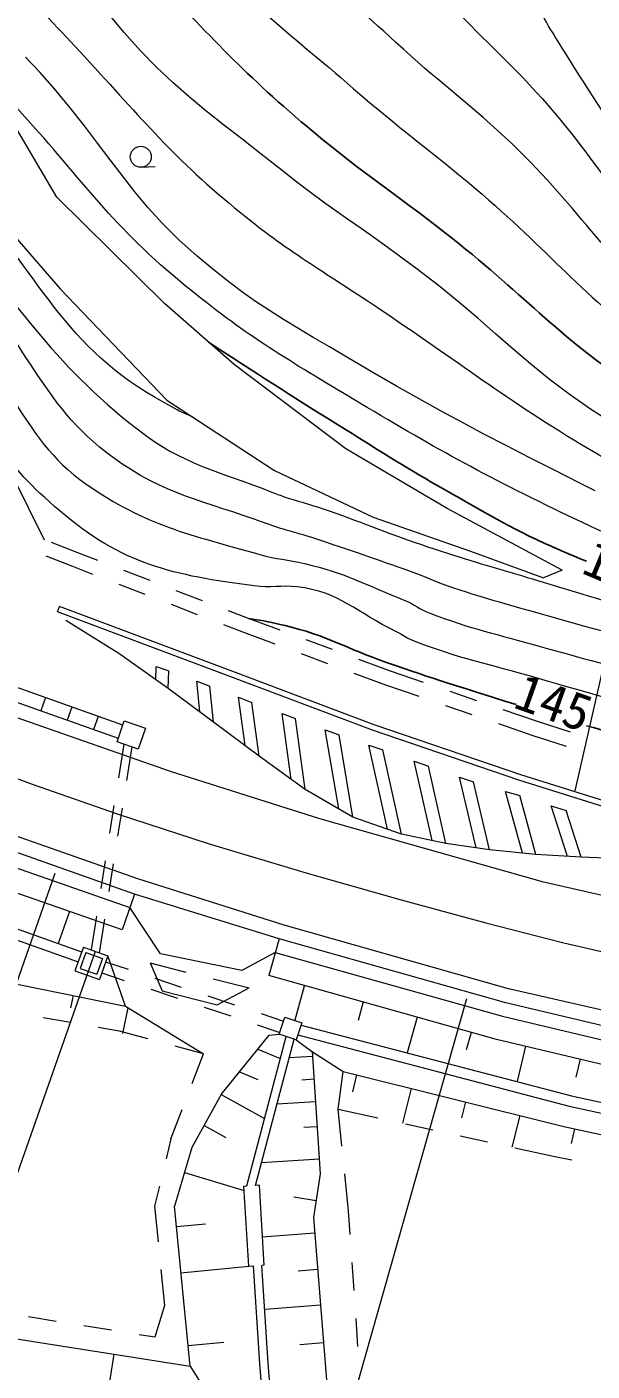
# Model space of a CAD drawing. Units: millimetres, scale not verified. Extents: x 40000 to 680000, y 20000 to 380000.
# Drawn here: x 521187 to 541344, y 261344 to 309285 of the extents above; entities that cross this region are included whole.
import ezdxf
from ezdxf.enums import TextEntityAlignment as Align

# ---------------------------------------------------------------- set-up
doc = ezdxf.new("R2010")
doc.units = ezdxf.units.MM
doc.header["$LTSCALE"] = 1000
doc.linetypes.add('CHAIN', pattern=[18.5, 12, -1.5, 3.5, -1.5])
for name, color, linetype, lineweight in [('M-BGD', 7, 'Continuous', 13), ('M-BMK', 2, 'CHAIN', 13), ('M-STR-HTXT', 7, 'Continuous', 13), ('M-STR-STRC', 7, 'Continuous', 13)]:
    doc.layers.add(name, color=color, linetype=linetype, lineweight=lineweight)
doc.styles.add('ＭＳ ゴシック', font='')
doc.styles.get('ＭＳ ゴシック').set_extended_font_data('MS Gothic')

msp = doc.modelspace()

# ---------------------------------------------------------------- linework, layer by layer
at = {"layer": 'M-BGD'}
for p, q in [((522254, 303210), (520473, 306245)), ((525266, 304278), (525766, 304302)), ((519045, 303771), (522370, 299946)), ((526096, 299416), (522254, 303210)), ((516993, 300689), (521804, 290993)), ((522370, 299946), (526180, 295969)), ((528577, 297246), (526096, 299416)), ((532566, 294241), (528577, 297246)), ((526180, 295969), (530017, 293463)), ((536173, 292108), (532566, 294241)), ((530017, 293463), (533541, 291794)), ((540279, 289912), (536173, 292108)), ((533541, 291794), (537006, 290589)), ((523002, 290532), (522068, 290891)), ((523713, 290257), (523002, 290532)), ((537006, 290589), (539607, 289635)), ((521858, 290415), (522815, 290046)), ((522815, 290046), (523528, 289772)), ((525579, 289538), (524646, 289898)), ((540279, 289912), (539607, 289635)), ((524461, 289412), (525394, 289052)), ((527445, 288819), (526512, 289178)), ((522284, 288428), (522354, 288615)), ((528338, 286364), (522354, 288615)), ((526327, 288692), (527260, 288333)), ((528268, 286177), (522284, 288428)), ((529089, 288185), (528378, 288459)), ((530214, 287768), (529089, 288185)), ((524464, 286934), (522579, 288114)), ((528193, 287973), (528906, 287698)), ((528906, 287698), (530035, 287280)), ((532090, 287074), (531152, 287421)), ((526230, 285693), (524464, 286934)), ((530973, 286933), (531910, 286586)), ((534152, 286311), (533028, 286727)), ((525788, 286004), (525800, 286472)), ((525800, 286472), (526247, 286318)), ((526230, 285693), (526247, 286318)), ((533576, 284395), (528338, 286364)), ((532848, 286239), (533977, 285821)), ((535336, 285904), (534152, 286311)), ((527355, 284856), (527242, 285948)), ((527242, 285948), (527713, 285773)), ((527845, 284491), (527713, 285773)), ((533508, 284207), (528268, 286177)), ((533977, 285821), (535167, 285412)), ((521847, 285363), (521680, 284891)), ((527845, 284491), (526230, 285693)), ((528968, 283651), (528735, 285378)), ((528735, 285378), (529213, 285193)), ((537227, 285253), (536281, 285578)), ((522790, 285029), (522623, 284558)), ((529473, 283274), (529213, 285193)), ((530608, 282449), (530294, 284798)), ((530294, 284798), (530771, 284624)), ((536112, 285087), (537058, 284761)), ((539356, 284520), (538173, 284928)), ((523732, 284696), (523566, 284224)), ((529473, 283274), (527845, 284491)), ((531110, 282083), (530771, 284624)), ((538798, 282608), (533576, 284395)), ((538003, 284436), (539193, 284027)), ((540574, 284133), (539356, 284520)), ((532307, 281392), (531830, 284219)), ((531830, 284219), (532318, 284033)), ((532813, 281099), (532318, 284033)), ((538735, 282419), (533508, 284207)), ((539193, 284027), (540417, 283637)), ((524640, 283701), (524450, 282503)), ((524928, 283603), (524738, 282403)), ((534051, 280668), (533377, 283670)), ((533377, 283670), (533876, 283499)), ((534551, 280493), (533876, 283499)), ((531110, 282083), (529473, 283274)), ((535645, 280263), (535003, 283096)), ((535003, 283096), (535505, 282917)), ((536129, 280161), (535505, 282917)), ((537207, 280005), (536614, 282532)), ((536614, 282532), (537117, 282357)), ((544013, 280761), (538735, 282419)), ((544072, 280952), (538798, 282608)), ((532813, 281099), (531110, 282083)), ((537686, 279935), (537117, 282357)), ((538857, 279820), (538258, 282019)), ((538258, 282019), (538765, 281869)), ((524293, 281515), (524136, 280527)), ((539337, 279772), (538765, 281869)), ((540471, 279703), (539889, 281509)), ((539889, 281509), (540416, 281340)), ((524581, 281415), (524424, 280428)), ((534551, 280493), (532813, 281099)), ((540953, 279674), (540416, 281340)), ((536129, 280161), (534551, 280493)), ((537686, 279935), (536129, 280161)), ((523979, 279540), (523823, 278552)), ((539337, 279772), (537686, 279935)), ((540953, 279674), (539337, 279772)), ((542540, 279604), (540953, 279674)), ((524267, 279440), (524111, 278452)), ((525029, 278353), (524582, 277079)), ((506669, 278044), (524702, 274354)), ((522703, 277734), (522304, 276589)), ((523666, 277564), (523476, 276366)), ((523954, 277465), (523763, 276265)), ((530180, 276756), (529814, 275456)), ((433009, 276214), (527007, 261523)), ((523200, 276463), (522901, 275614)), ((523292, 276272), (523092, 275706)), ((523200, 276463), (524071, 276156)), ((523292, 276272), (523880, 276064)), ((524071, 276156), (523772, 275307)), ((524702, 274354), (524071, 276156)), ((523092, 275706), (523680, 275498)), ((523880, 276064), (523680, 275498)), ((523996, 275942), (524797, 275675)), ((525582, 275900), (526861, 275577)), ((522901, 275614), (523772, 275307)), ((523856, 275546), (524661, 275278)), ((525746, 275359), (526694, 275042)), ((527831, 275332), (529111, 275009)), ((522834, 274737), (522745, 274301)), ((525609, 274961), (526558, 274645)), ((527643, 274725), (528591, 274409)), ((531081, 275078), (530738, 273859)), ((524786, 274303), (524600, 273390)), ((524702, 274354), (527486, 272656)), ((527507, 274328), (528455, 274011)), ((533184, 274509), (532997, 273845)), ((522747, 273772), (521763, 273947)), ((529540, 274092), (530341, 273825)), ((535109, 273968), (534751, 272693)), ((524486, 273463), (523732, 273597)), ((525503, 273190), (524486, 273463)), ((529029, 267949), (530433, 273281)), ((529404, 273695), (530208, 273426)), ((537034, 273426), (536858, 272798)), ((527486, 272656), (526469, 272930)), ((529345, 267968), (530718, 273186)), ((529428, 272830), (530225, 272489)), ((538971, 272927), (538671, 271667)), ((527084, 271606), (527486, 272656)), ((531377, 272567), (530541, 272513)), ((531365, 272745), (531649, 268378)), ((540916, 272464), (540764, 271823)), ((528774, 272023), (529419, 271747)), ((532289, 270690), (532461, 272032)), ((532946, 271911), (532796, 271307)), ((531430, 271751), (530987, 271722)), ((534887, 271428), (534578, 270187)), ((528113, 271208), (527075, 269318)), ((528113, 271208), (529663, 270356)), ((531482, 270949), (530106, 270859)), ((536828, 270944), (536687, 270379)), ((526324, 269622), (526726, 270672)), ((532424, 269370), (532289, 270690)), ((532289, 270690), (533708, 270378)), ((538768, 270461), (538486, 269329)), ((527507, 270104), (528283, 269678)), ((531540, 270061), (531059, 270030)), ((534685, 270164), (535662, 269949)), ((540712, 269989), (540598, 269467)), ((526324, 269622), (526150, 268911)), ((536639, 269735), (537615, 269521)), ((527075, 269318), (526450, 267225)), ((538592, 269306), (540011, 268995)), ((540011, 268995), (540619, 268882)), ((531615, 268902), (529555, 268769)), ((526808, 268424), (528938, 267788)), ((531649, 268378), (531409, 266826)), ((532661, 267057), (532526, 268376)), ((525913, 267940), (525739, 267230)), ((528928, 267943), (529029, 267949)), ((529099, 265084), (528928, 267943)), ((529478, 267976), (529345, 267968)), ((529648, 265117), (529478, 267976)), ((531501, 267422), (530712, 267544)), ((525739, 267230), (525866, 265957)), ((527007, 261523), (526450, 267225)), ((532719, 266212), (532661, 267057)), ((526521, 266501), (527556, 266602)), ((531409, 266826), (532383, 254528)), ((531454, 266263), (529588, 266115)), ((532856, 264217), (532787, 265214)), ((525965, 264962), (526091, 263689)), ((526682, 264848), (529099, 265084)), ((529099, 265084), (529270, 265095)), ((529492, 261603), (529270, 265095)), ((529648, 265117), (529570, 265113)), ((529792, 261624), (529570, 265113)), ((531557, 264966), (530864, 264911)), ((526091, 263689), (525755, 262552)), ((531657, 263693), (529670, 263536)), ((522226, 263117), (521239, 263275)), ((532993, 262221), (532924, 263219)), ((524201, 262801), (523214, 262959)), ((525755, 262552), (525188, 262642)), ((526936, 262253), (528213, 262378)), ((531764, 262351), (530924, 262285)), ((524290, 261948), (523988, 260016)), ((527007, 261523), (528222, 259585)), ((530209, 253091), (529492, 261603)), ((530502, 253183), (529792, 261624))]:
    msp.add_line(p, q, dxfattribs=at)
for points in [[(542137, 295107), (541286, 295654), (540520, 296192), (539818, 296725), (539161, 297257), (538530, 297793), (537903, 298337), (537263, 298894), (536588, 299467), (535860, 300061), (535059, 300680), (534526, 301076), (534028, 301436), (533557, 301772), (533103, 302091), (532660, 302402), (532217, 302715), (531767, 303039), (531301, 303382), (530811, 303753), (530289, 304161), (529544, 304747), (528849, 305287), (528195, 305797), (527573, 306292), (526975, 306788), (526393, 307300), (525818, 307842), (525242, 308431), (524656, 309080), (524053, 309807)], [(541449, 292736), (540925, 293002), (539976, 293482), (539097, 293928), (538273, 294352), (537486, 294763), (536719, 295171), (535956, 295585), (535179, 296015), (534373, 296472), (533519, 296964), (532602, 297502), (531977, 297870), (531397, 298211), (530853, 298535), (530335, 298852), (529833, 299169), (529340, 299497), (528845, 299846), (528339, 300224), (527813, 300640), (527257, 301105), (526603, 301694), (526027, 302269), (525511, 302836), (525038, 303401), (524591, 303969), (524155, 304547), (523711, 305141), (523244, 305757), (522735, 306400), (522169, 307077), (521644, 307668), (521142, 308203)], [(561783, 270436), (558510, 270880), (547321, 272938), (538357, 274983), (530358, 277253), (525149, 278896), (516496, 281935), (510393, 284356), (498125, 289550), (493861, 291365), (485047, 295095), (475355, 298926), (468219, 301282), (462456, 302956), (455903, 304619), (450857, 305699), (443644, 306943), (437051, 307754)], [(463366, 306859), (469360, 305122), (476678, 302707), (487279, 298511), (499779, 293212), (509354, 289146), (518677, 285401), (526293, 282742), (531623, 281050), (539567, 278802), (548289, 276824), (559121, 274888), (562357, 274550)], [(524610, 284385), (519020, 286363), (515283, 287794), (509742, 290075), (500172, 294123), (487713, 299416)], [(524449, 283911), (518847, 285893), (515099, 287329), (509550, 289614), (499977, 293663), (487518, 298956)], [(525029, 278353), (516360, 281422), (510238, 283870), (497874, 289064), (493637, 290868)], [(493450, 290466), (497613, 288410), (508419, 283903), (516002, 280970), (524862, 277882)], [(524582, 277079), (515709, 280172), (508102, 283115), (497286, 287626), (493495, 289474)], [(492491, 288141), (500941, 284692), (510200, 281066), (517596, 278265), (523140, 276292)], [(492350, 287799), (500803, 284348), (510067, 280721), (517468, 277918), (523017, 275943)], [(556704, 270624), (547140, 272372), (538272, 274481), (530180, 276756), (525029, 278353)], [(530044, 276275), (528848, 275626), (525952, 276222), (524862, 277882)], [(530044, 276275), (538147, 273997), (547037, 271883), (556614, 270132)], [(525582, 275900), (526015, 274904), (527975, 274401), (529111, 275009)], [(556461, 269296), (546862, 271051), (537933, 273174), (529814, 275456)], [(528113, 271208), (529829, 273324), (530187, 273363)], [(530851, 273331), (540528, 270798), (546386, 269522), (556320, 267747), (559206, 267253), (561124, 266708), (561256, 266660)], [(530968, 273683), (540614, 271158), (546458, 269885), (556384, 268112), (559288, 267614), (561238, 267060), (561308, 267035)], [(530794, 273160), (531342, 272760), (532461, 272032), (540340, 270069), (546279, 268783), (556214, 266929), (559336, 266348), (561146, 265872)]]:
    msp.add_lwpolyline(points, dxfattribs=at)
for points in [[(525413, 284277), (525157, 283525), (524405, 283781), (524660, 284533)], [(530187, 273363), (530389, 273970), (530996, 273768), (530794, 273160)]]:
    msp.add_lwpolyline(points, close=True, dxfattribs=at)
msp.add_circle((525249, 304652), 375, dxfattribs=at)
for points, knots in [([(511991, 321833), (513337, 320579), (513739, 320200), (514751, 319051), (515803, 317855), (516326, 317126), (517245, 315825), (517876, 314933), (518052, 314316), (518702, 313438), (520309, 311269), (521406, 310207), (523239, 308226), (525330, 305965), (526423, 304590), (528817, 302652), (530680, 301144), (531880, 300504), (533866, 299162), (536847, 297148), (538434, 295886), (541531, 294055), (543225, 293053), (544177, 292470), (545998, 291723), (547247, 291210), (548017, 291123), (549321, 290776), (550671, 290417), (551244, 290284), (552627, 289971)], [0, 0, 0, 0, 1, 1, 1, 2, 2, 2, 3, 3, 3, 4, 4, 4, 5, 5, 5, 6, 6, 6, 7, 7, 7, 8, 8, 8, 9, 9, 9, 10, 10, 10, 10]), ([(524122, 317358), (525264, 315145), (525732, 314401), (527023, 312683), (528914, 310166), (530455, 309161), (532828, 307091), (534485, 305646), (535503, 304941), (537182, 303521), (539810, 301297), (540989, 299695), (543767, 297663), (545462, 296423), (546431, 295732), (548297, 294770), (550447, 293661), (551540, 293361), (553934, 292716)], [0, 0, 0, 0, 1, 1, 1, 2, 2, 2, 3, 3, 3, 4, 4, 4, 5, 5, 5, 6, 6, 6, 6]), ([(559868, 291900), (557779, 292565), (557019, 292816), (555100, 293502), (552885, 294293), (551591, 294625), (549477, 295656), (547416, 296662), (546334, 297406), (544534, 298827), (541757, 301019), (540837, 302938), (538245, 305345), (536765, 306719), (535822, 307360), (534344, 308734), (532019, 310895), (530365, 311939), (528868, 314737), (528517, 315393), (528341, 315657), (528047, 316455)], [0, 0, 0, 0, 1, 1, 1, 2, 2, 2, 3, 3, 3, 4, 4, 4, 5, 5, 5, 6, 6, 6, 7, 7, 7, 7]), ([(533253, 313842), (534466, 312228), (534824, 311769), (535917, 310512), (537184, 309056), (538053, 308387), (539354, 306961), (541756, 304327), (542559, 302325), (545273, 300015), (547108, 298453), (548311, 297774), (550439, 296643), (552284, 295663), (553399, 295270), (555360, 294548), (558547, 293375), (560360, 292757), (563663, 291965), (564041, 291874), (564403, 291792), (564754, 291716)], [0, 0, 0, 0, 1, 1, 1, 2, 2, 2, 3, 3, 3, 4, 4, 4, 5, 5, 5, 6, 6, 6, 7, 7, 7, 7]), ([(551752, 288136), (550606, 288454), (550092, 288595), (548908, 288911), (547509, 289285), (546688, 289372), (545319, 289847), (543309, 290544), (542208, 291018), (540293, 291943), (537174, 293449), (535482, 294413), (532513, 296195), (530128, 297627), (528777, 298442), (526636, 300218), (524080, 302337), (523066, 303972), (520813, 306412), (519066, 308304), (518281, 309557), (516366, 311278), (516250, 311382), (516213, 311422), (516068, 311541)], [0, 0, 0, 0, 1, 1, 1, 2, 2, 2, 3, 3, 3, 4, 4, 4, 5, 5, 5, 6, 6, 6, 7, 7, 7, 8, 8, 8, 8]), ([(564939, 293044), (564753, 293085), (564563, 293127), (564369, 293171), (561006, 293939), (559166, 294573), (555921, 295745), (554017, 296433), (552924, 296790), (551141, 297749), (549011, 298896), (547844, 299645), (546027, 301242), (543466, 303493), (542392, 305174), (540577, 308060), (539991, 308991), (539762, 309323), (539144, 310483)], [0, 0, 0, 0, 1, 1, 1, 2, 2, 2, 3, 3, 3, 4, 4, 4, 5, 5, 5, 6, 6, 6, 6]), ([(512883, 308424), (515432, 305523), (516093, 304780), (518179, 302470), (520873, 299487), (521983, 297372), (525162, 294912), (526772, 293666), (527991, 293454), (529884, 292706), (530583, 292429), (531001, 292349), (531714, 292108), (533109, 291638), (533861, 291291), (535256, 290820), (535865, 290615), (536208, 290504), (536822, 290313), (537903, 289977), (538514, 289806), (539599, 289483), (541564, 288897), (542653, 288528), (544631, 287986), (546130, 287575), (546980, 287387), (548488, 287009), (549470, 286762), (549829, 286672), (550926, 286401)], [0, 0, 0, 0, 1, 1, 1, 2, 2, 2, 3, 3, 3, 4, 4, 4, 5, 5, 5, 6, 6, 6, 7, 7, 7, 8, 8, 8, 9, 9, 9, 10, 10, 10, 10]), ([(527045, 295404), (526605, 295565), (526458, 295680), (526092, 295878), (522480, 297831), (521631, 300479), (518888, 303535), (518534, 303931), (518417, 304056), (517984, 304550)], [0, 0, 0, 0, 1, 1, 1, 2, 2, 2, 3, 3, 3, 3]), ([(550577, 285668), (549552, 285806), (549193, 285871), (548275, 286047), (546694, 286351), (545839, 286657), (544282, 287065), (542428, 287550), (541385, 287808), (539543, 288337), (538224, 288715), (537478, 288907), (536179, 289349), (535695, 289513), (535442, 289653), (534962, 289825), (533569, 290324), (532789, 290605), (531381, 291057), (530721, 291269), (530338, 291348), (529687, 291587), (527507, 292386), (526106, 292576), (524231, 293947), (521589, 295879), (521253, 298154), (518826, 300351), (518329, 300801), (517986, 300976), (517470, 301405), (516394, 302297), (516076, 302695), (514929, 303923)], [0, 0, 0, 0, 1, 1, 1, 2, 2, 2, 3, 3, 3, 4, 4, 4, 5, 5, 5, 6, 6, 6, 7, 7, 7, 8, 8, 8, 9, 9, 9, 10, 10, 10, 11, 11, 11, 11]), ([(517726, 299212), (517965, 299075), (518035, 299005), (518228, 298866), (520690, 297091), (520811, 294717), (523301, 292981), (525442, 291489), (526981, 291183), (529491, 290468), (530105, 290293), (530472, 290295), (531093, 290146), (532540, 289801), (533289, 289389), (534668, 288830), (535021, 288687), (535179, 288520), (535535, 288384), (537041, 287808), (537936, 287633), (539487, 287191), (541328, 286666), (542371, 286413), (544229, 285956), (545720, 285590), (546534, 285244), (548061, 285079), (548924, 284987), (549282, 284957), (550238, 284957)], [0, 0, 0, 0, 1, 1, 1, 2, 2, 2, 3, 3, 3, 4, 4, 4, 5, 5, 5, 6, 6, 6, 7, 7, 7, 8, 8, 8, 9, 9, 9, 10, 10, 10, 10]), ([(549916, 284280), (549024, 284132), (548668, 284112), (547847, 284112), (546480, 284111), (545731, 284407), (544398, 284708), (542438, 285150), (541361, 285486), (539431, 286045), (537651, 286559), (536617, 286745), (534892, 287420), (534663, 287510), (534564, 287620), (534342, 287726), (532983, 288373), (532326, 289148), (530829, 289312), (530233, 289378), (529889, 289272), (529294, 289348), (526420, 289720), (524562, 290119), (522371, 292015), (521303, 292940), (520808, 293424), (519959, 294710)], [0, 0, 0, 0, 1, 1, 1, 2, 2, 2, 3, 3, 3, 4, 4, 4, 5, 5, 5, 6, 6, 6, 7, 7, 7, 8, 8, 8, 9, 9, 9, 9]), ([(527215, 259065), (499721, 263575), (492833, 264712), (470790, 268295), (458525, 270288), (451672, 271518), (439388, 273383), (438170, 273568), (437484, 273636), (436263, 273798), (435563, 273891), (435177, 274014), (434471, 274036), (433829, 274057), (433476, 273917), (432844, 273800), (432445, 273726), (432244, 273580), (431841, 273525), (431822, 273522), (431810, 273522), (431791, 273526), (431746, 273534), (431715, 273546), (431688, 273584), (431662, 273621), (431689, 273656), (431707, 273697), (431730, 273748), (431737, 273787), (431783, 273819), (432123, 274054), (432376, 274090), (432783, 274164), (433431, 274282), (433803, 274371), (434462, 274340), (435186, 274307), (435584, 274191), (436303, 274096), (437525, 273933), (438212, 273864), (439431, 273680), (451720, 271828), (458570, 270579), (470838, 268591), (487090, 265956), (496194, 264476), (512447, 261843), (517048, 261098), (519626, 260682), (524227, 259938), (525128, 259792), (525631, 259704), (526533, 259565), (526739, 259533), (526859, 259537), (527064, 259495), (527135, 259481), (527193, 259501), (527244, 259450), (527310, 259385), (527231, 259214), (527231, 259214), (527231, 259214), (527244, 259450), (527244, 259450)], [0, 0, 0, 0, 1, 1, 1, 2, 2, 2, 3, 3, 3, 4, 4, 4, 5, 5, 5, 6, 6, 6, 7, 7, 7, 8, 8, 8, 9, 9, 9, 10, 10, 10, 11, 11, 11, 12, 12, 12, 13, 13, 13, 14, 14, 14, 15, 15, 15, 16, 16, 16, 17, 17, 17, 18, 18, 18, 19, 19, 19, 20, 20, 20, 21, 21, 21, 22, 22, 22, 22])]:
    msp.add_open_spline(points, degree=3, knots=knots, dxfattribs=at)
at = {"layer": 'M-BGD', "lineweight": 25}
for points, knots in [([(544496, 295352), (543743, 295803), (543537, 295960), (542934, 296365), (540080, 298281), (538829, 299816), (536120, 301931), (534298, 303354), (533196, 304047), (531420, 305526), (528956, 307579), (527747, 308931), (525528, 311247), (524446, 312376), (523669, 312905), (522896, 314265), (522051, 315751), (521951, 316604), (521672, 318467)], [0, 0, 0, 0, 1, 1, 1, 2, 2, 2, 3, 3, 3, 4, 4, 4, 5, 5, 5, 6, 6, 6, 6]), ([(541141, 290232), (540419, 290517), (540218, 290613), (539636, 290876), (538113, 291564), (537328, 292087), (535871, 292905), (534547, 293649), (533839, 294126), (532547, 294926), (530622, 296117), (530016, 296519), (527661, 298046)], [0, 0, 0, 0, 1, 1, 1, 2, 2, 2, 3, 3, 3, 4, 4, 4, 4]), ([(529089, 288185), (529700, 288097), (529887, 288046), (530393, 287931), (531860, 287597), (532593, 287111), (534014, 286618), (535807, 285995), (536397, 285816), (538633, 285115)], [0, 0, 0, 0, 1, 1, 1, 2, 2, 2, 3, 3, 3, 3]), ([(541138, 284363), (542776, 283902), (543218, 283773), (544566, 283459), (545731, 283187), (546367, 282806), (547563, 282831), (548449, 282850), (548831, 283876), (549653, 283727)], [0, 0, 0, 0, 1, 1, 1, 2, 2, 2, 3, 3, 3, 3])]:
    msp.add_open_spline(points, degree=3, knots=knots, dxfattribs=at)
at = {"layer": 'M-BMK'}
for p, q in [((518492, 283358), (521375, 282280)), ((521375, 282280), (524406, 281217)), ((524406, 281217), (527651, 280160)), ((527651, 280160), (531180, 279098)), ((531180, 279098), (534533, 278146)), ((534533, 278146), (537552, 277329)), ((537552, 277329), (540341, 276623)), ((540341, 276623), (543003, 276001))]:
    msp.add_line(p, q, dxfattribs=at)
at = {"layer": 'M-STR-HTXT'}
msp.add_line((523622, 276314), (505863, 225741), dxfattribs=at)
at = {"layer": 'M-STR-STRC'}
for p, q in [((540745, 282043), (551791, 330747)), ((522187, 279088), (505621, 231913)), ((536866, 274624), (523213, 226524))]:
    msp.add_line(p, q, dxfattribs=at)

# ---------------------------------------------------------------- texts
at = {"layer": 'M-BGD', "style": 'ＭＳ ゴシック'}
for s, rotation, p in [('150', 337.371, (540766, 289455)), ('145', 340.475, (538353, 284649))]:
    msp.add_text(s, height=1320, rotation=rotation, dxfattribs=at).set_placement(p, align=Align.BOTTOM_LEFT)

doc.saveas('drawing.dxf')
